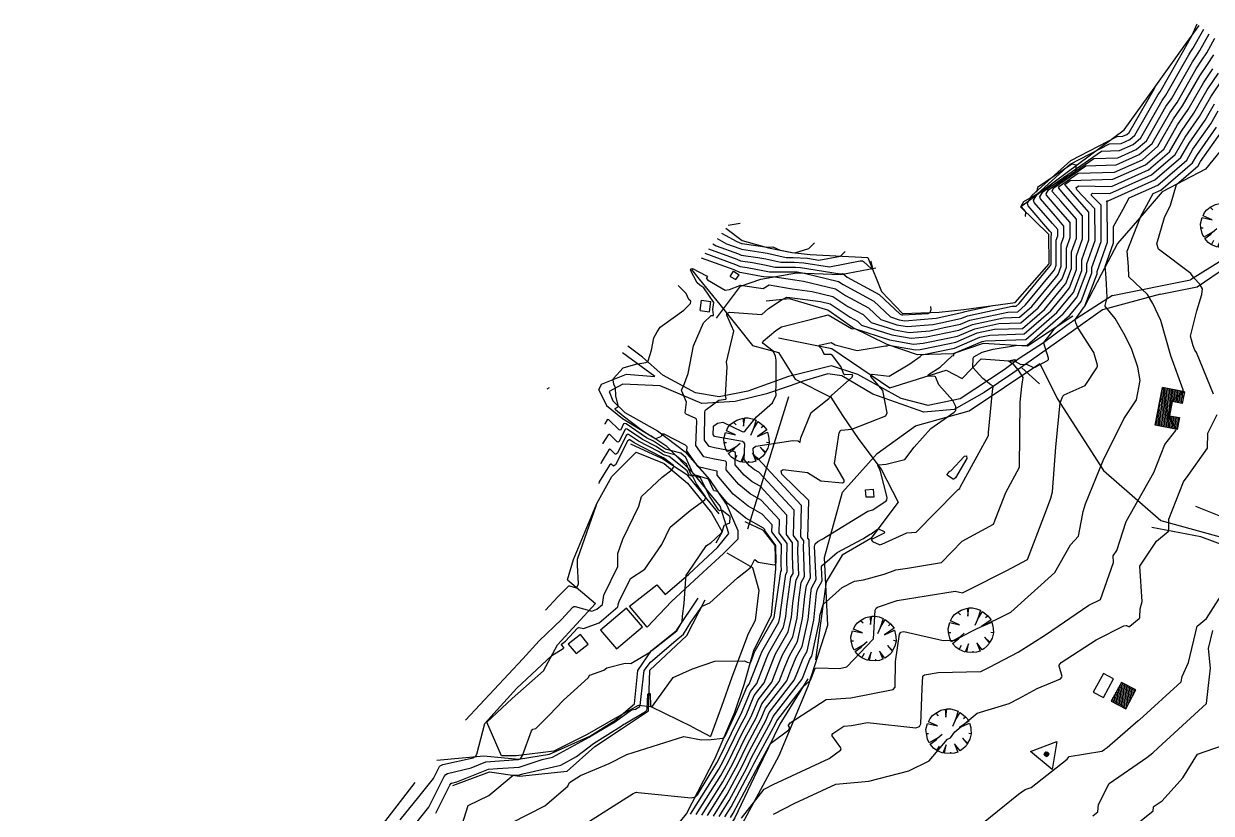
# Model space of a CAD drawing. Extents: x 15746 to 36625, y 87803 to 171760.
# Drawn here: x 19257.3 to 19730.7, y 88828.5 to 89143.3 of the extents above; entities that cross this region are included whole.
import ezdxf

# ---------------------------------------------------------------- set-up
doc = ezdxf.new("R2010")
doc.units = 0
doc.header["$LTSCALE"] = 5
doc.header["$MEASUREMENT"] = 0
doc.linetypes.add('A_CONTINUOUS_LINE', pattern=[0])
for name, color, linetype in [('BOUNDARY', 7, 'FENCELINE2'), ('CONTOUR', 254, 'Continuous'), ('EXISTING BUILDING', 21, 'Continuous'), ('EXISTING ROAD', 25, 'Continuous'), ('FENCE & GATE', 7, 'Continuous'), ('RELIEF', 255, 'Continuous'), ('STREAM & RIVER FRONT', 161, 'Continuous'), ('SURVEY', 7, 'A_CONTINUOUS_LINE'), ('TREES & VEGETN', 72, 'Continuous')]:
    doc.layers.add(name, color=color, linetype=linetype)
doc.linetypes.add('FENCELINE2', pattern='A,0.25,-0.1,[132,ltypeshp.shx,S=0.1,R=0,X=-0.1,Y=0],-0.1,1', length=1.45)
pattern_1 = [(95.3223326, (76323.2345, 17837.62064), (-0.6223053866, -0.0579741825), [])]

# ---------------------------------------------------------------- blocks, each defined once
blk = doc.blocks.new('S076')
at = {"color": 0}
for p, q in [((-0.43, 0.25), (-0.37, 0.33)), ((-0.37, 0.33), (-0.25, 0.2)), ((-0.35, 0.36), (-0.29, 0.41)), ((-0.25, 0.2), (-0.35, 0.36)), ((-0.29, 0.41), (-0.21, 0.45)), ((-0.21, 0.45), (-0.12, 0.48)), ((-0.12, 0.48), (-0.04, 0.28)), ((-0.04, 0.28), (-0.07, 0.49)), ((-0.07, 0.49), (0.08, 0.49)), ((-0.04, 0.28), (0, 0.14)), ((0.07, 0.43), (0.08, 0.49)), ((0.08, 0.49), (0.2, 0.47)), ((0.2, 0.47), (0.13, 0.22)), ((0.13, 0.22), (0.24, 0.44)), ((0.24, 0.44), (0.32, 0.38)), ((0.32, 0.38), (0.35, 0.35)), ((0.35, 0.35), (0.42, 0.28)), ((0.42, 0.28), (0.37, 0.25)), ((0.42, 0.28), (0.47, 0.17)), ((-0.5, 0.04), (-0.48, 0.13)), ((-0.5, -0.04), (-0.5, 0.04)), ((-0.48, 0.13), (-0.45, 0.21)), ((-0.48, 0.13), (-0.4, 0.12)), ((-0.45, 0.21), (-0.43, 0.25)), ((0.49, 0.07), (0.33, 0.08)), ((0.33, 0.08), (0.5, 0.05)), ((0.47, 0.17), (0.49, 0.07)), ((0.5, 0.05), (0.5, -0.04)), ((-0.48, -0.12), (-0.5, -0.04)), ((-0.27, -0.06), (-0.48, -0.12)), ((-0.47, -0.16), (-0.27, -0.06)), ((-0.41, -0.29), (-0.47, -0.16)), ((-0.09, -0.26), (-0.17, -0.47)), ((-0.09, -0.26), (-0.07, -0.14)), ((-0.09, -0.32), (-0.09, -0.26)), ((0.24, -0.43), (0.15, -0.26)), ((0.15, -0.26), (0.21, -0.45)), ((0.47, -0.17), (0.28, -0.13)), ((0.28, -0.13), (0.45, -0.22)), ((0.45, -0.22), (0.41, -0.29)), ((0.48, -0.13), (0.47, -0.17)), ((0.5, -0.04), (0.48, -0.13)), ((-0.35, -0.35), (-0.41, -0.29)), ((-0.35, -0.35), (-0.31, -0.32)), ((-0.25, -0.43), (-0.35, -0.35)), ((-0.17, -0.47), (-0.25, -0.43)), ((-0.13, -0.48), (-0.09, -0.32)), ((-0.02, -0.5), (-0.13, -0.48)), ((0.07, -0.49), (-0.02, -0.5)), ((0.07, -0.49), (0.05, -0.38)), ((0.21, -0.45), (0.07, -0.49)), ((0.35, -0.35), (0.24, -0.43)), ((0.35, -0.35), (0.33, -0.32)), ((0.41, -0.29), (0.35, -0.35))]:
    blk.add_line(p, q, dxfattribs=at)
blk = doc.blocks.new('S022')
at = {"color": 0}
for p, q in [((-0.498, -0.286), (0.002, 0.584)), ((0.002, 0.584), (0.502, -0.286)), ((-0.078, 0.004), (0.062, 0.064)), ((-0.078, 0.004), (-0.068, 0.034)), ((-0.068, -0.026), (-0.078, 0.004)), ((0.082, 0.004), (-0.078, 0.004)), ((0.062, -0.056), (-0.078, 0.004)), ((-0.068, 0.034), (-0.058, 0.064)), ((0.002, 0.084), (-0.058, -0.056)), ((-0.058, 0.064), (-0.028, 0.074)), ((0.002, -0.076), (-0.058, 0.064)), ((-0.058, 0.064), (0.062, 0.064)), ((-0.058, -0.056), (-0.058, 0.064)), ((-0.058, 0.064), (0.082, 0.004)), ((0.082, 0.004), (-0.058, -0.056)), ((-0.028, 0.074), (0.002, 0.084)), ((0.002, 0.084), (0.032, 0.074)), ((0.002, -0.076), (0.002, 0.084)), ((0.062, -0.056), (0.002, 0.084)), ((0.062, 0.064), (0.002, -0.076)), ((0.032, 0.074), (0.062, 0.064)), ((0.062, 0.064), (0.072, 0.034)), ((0.062, 0.064), (0.062, -0.056)), ((0.072, 0.034), (0.082, 0.004)), ((0.082, 0.004), (0.072, -0.026)), ((0.502, -0.286), (-0.498, -0.286)), ((-0.058, -0.056), (-0.068, -0.026)), ((-0.028, -0.066), (-0.058, -0.056)), ((-0.058, -0.056), (0.062, -0.056)), ((0.002, -0.076), (-0.028, -0.066)), ((0.032, -0.066), (0.002, -0.076)), ((0.062, -0.056), (0.032, -0.066)), ((0.072, -0.026), (0.062, -0.056))]:
    blk.add_line(p, q, dxfattribs=at)

msp = doc.modelspace()

# ---------------------------------------------------------------- hatches: boundary and pattern name
at = {"layer": 'EXISTING BUILDING'}
h = msp.add_hatch(dxfattribs=at)
h.set_pattern_fill('ANSI31', color=256, scale=5, angle=50.32233, style=0)
h.set_pattern_definition(pattern_1)
h.paths.add_polyline_path([(19720.045, 88996.561), (19719.158, 88991.874), (19715.109, 88992.641), (19714.047, 88987.031), (19718.095, 88986.264), (19717.208, 88981.577), (19708.435, 88983.239), (19711.272, 88998.222)])
h = msp.add_hatch(dxfattribs=at)
h.set_pattern_fill('ANSI31', color=256, scale=5, angle=50.32233, style=0)
h.set_pattern_definition(pattern_1)
h.paths.add_polyline_path([(19694.949, 88880.65), (19690.797, 88873.223), (19696.685, 88870.152), (19700.619, 88877.697)])

# ---------------------------------------------------------------- linework, layer by layer
at = {"layer": 'BOUNDARY'}
for p, q in [((19562.148, 88994.479), (19545.864, 88941.717)), ((19474.149, 88921.535), (19485.336, 88912.121))]:
    msp.add_line(p, q, dxfattribs=at)
msp.add_lwpolyline([(19541.157, 88819.48), (19558.481, 88851.551), (19570.019, 88879.133), (19577.903, 88903.554), (19576.532, 88930.492), (19583.701, 88956.538), (19597.498, 88971.926), (19612.827, 88982.946), (19634.265, 88988.9), (19662.388, 89007.884), (19669.326, 88993.872), (19687.778, 88965.148), (19710.598, 88945.195), (19736.634, 88938.046)], dxfattribs=at)
at = {"layer": 'CONTOUR', "color": 33}
for points in [[(19445.017, 88821.248), (19465.072, 88831.432), (19474.258, 88839.308), (19474.966, 88840.738), (19479.304, 88843.494), (19490.681, 88848.378), (19497.777, 88851.858), (19520.52, 88859.071), (19527.563, 88857.773), (19531.331, 88857.888), (19536.087, 88858.455), (19536.442, 88858.598), (19536.945, 88859.197), (19541.062, 88868.064), (19541.38, 88868.658), (19545.586, 88878.719), (19546.579, 88879.998), (19551.199, 88891.835), (19551.602, 88892.835), (19558.357, 88904.672), (19558.913, 88907.213), (19559.15, 88909.659), (19561.141, 88923.763), (19561.682, 88924.741), (19561.513, 88929.384), (19561.627, 88936.007), (19558.488, 88940.19), (19558.602, 88945.468), (19551.312, 88953.328), (19546.909, 88955.829), (19542.368, 88959.519), (19537.389, 88965.42), (19537.476, 88968.423), (19537.393, 88968.656), (19537.034, 88968.875), (19531.995, 88969.785), (19528.402, 88970.647), (19525.234, 88975.145), (19525.699, 88984.864), (19525.5, 88985.624), (19525.23, 88985.875), (19521.381, 88987.582), (19521.114, 88987.838), (19521.04, 88988.18), (19521.503, 88992.462), (19519.621, 88996.859), (19519.555, 88997.233), (19519.586, 88997.357), (19520.324, 88998.787), (19522.194, 89003.86), (19524.361, 89014.821), (19528.282, 89024.053), (19531.359, 89026.946), (19532.242, 89026.975), (19532.309, 89027.009), (19532.362, 89027.186), (19532.038, 89029.354), (19532.386, 89032.181), (19528.417, 89038.035), (19526.864, 89039.099), (19525.822, 89040.048), (19523.163, 89045.105), (19523.264, 89045.638), (19523.911, 89045.734), (19529.496, 89042.743), (19529.86, 89042.284), (19529.851, 89042.235), (19529.509, 89041.824), (19529.499, 89041.776), (19529.893, 89041.208), (19536.985, 89037.138), (19538.662, 89037.313), (19542.853, 89038.946), (19542.975, 89039.093), (19542.987, 89039.102), (19543.051, 89039.109), (19543.842, 89038.984), (19552.061, 89037.781), (19554.527, 89039.176), (19563.72, 89037.648), (19571.619, 89036.59), (19579.871, 89034.603), (19585.891, 89030.632), (19591.915, 89027.35), (19595.208, 89024.248), (19604.415, 89021.303), (19610.323, 89020.212), (19618.508, 89020.921), (19624.294, 89022.138), (19630.717, 89023.504), (19634.555, 89025.131), (19649.645, 89028.369), (19653.627, 89028.499), (19656.718, 89031.178), (19667.587, 89044.416), (19668.21, 89045.179), (19668.917, 89047.043), (19668.927, 89056.976), (19669.566, 89058.784), (19669.559, 89061.266), (19667.521, 89063.608), (19660.198, 89072.101), (19659.941, 89073.011), (19661.425, 89075.553), (19674.483, 89087.373), (19690.124, 89095.472), (19694.795, 89095.605), (19698.346, 89097.19), (19700.345, 89098.914), (19709.622, 89115.13), (19710.368, 89116.201), (19720.311, 89133.764), (19720.472, 89133.998), (19720.606, 89134.204), (19723.163, 89138.802), (19725.168, 89143.328)], [(19478.869, 88822.764), (19500.297, 88836.384), (19500.649, 88836.535), (19500.869, 88836.643), (19501.573, 88836.866), (19502.271, 88836.738), (19523.408, 88834.685), (19525.085, 88835.017), (19525.97, 88835.822), (19533.605, 88848.556), (19534.385, 88850.015), (19542, 88865.618), (19543.351, 88868.133), (19547.08, 88877.052), (19549.57, 88880.261), (19553.6, 88890.585), (19554.342, 88892.424), (19560.229, 88902.742), (19561.146, 88906.932), (19561.538, 88910.968), (19563.189, 88922.665), (19564.006, 88924.14), (19563.75, 88931.146), (19563.84, 88936.384), (19561.357, 88939.693), (19561.524, 88947.402), (19550.877, 88958.883), (19547.75, 88960.658), (19544.527, 88963.279), (19540.991, 88967.468), (19541.124, 88972.097), (19540.997, 88972.456), (19540.442, 88972.795), (19532.676, 88974.196), (19530.58, 88974.699), (19528.734, 88977.322), (19528.818, 88988.257), (19529.031, 88989.1), (19529.354, 88989.489), (19534.463, 88993.278), (19537.168, 88993.609), (19537.363, 88993.731), (19537.385, 88993.834), (19537.098, 88995.044), (19537.735, 89006.552), (19537.463, 89008.321), (19540.368, 89020.699), (19537.571, 89027.151), (19537.648, 89027.765), (19538.67, 89028.273), (19551.606, 89027.341), (19554.267, 89029.711), (19559.651, 89033.308), (19561.503, 89034.355), (19562.761, 89034.147), (19575.026, 89032.503), (19578.763, 89031.603), (19586.846, 89026.271), (19589.773, 89024.675), (19591.373, 89023.169), (19603.43, 89019.313), (19611.167, 89017.883), (19617.23, 89018.408), (19624.995, 89020.042), (19630.122, 89021.132), (19635.528, 89023.423), (19647.86, 89026.069), (19654.256, 89026.277), (19659.223, 89030.581), (19668.65, 89042.063), (19669.73, 89043.385), (19670.954, 89046.616), (19670.964, 89055.418), (19672.041, 89058.464), (19672.027, 89062.646), (19668.596, 89066.588), (19662.63, 89073.507), (19662.42, 89074.247), (19663.63, 89076.318), (19687.007, 89092.543), (19694.149, 89092.747), (19699.579, 89095.171), (19702.636, 89097.805), (19711.157, 89112.7), (19712.611, 89114.787), (19721.772, 89130.969), (19722.664, 89132.259), (19723.402, 89133.399), (19727.738, 89141.196)], [(19523.133, 88828.108), (19534.427, 88846.057), (19536.244, 88849.453), (19542.938, 88863.171), (19545.323, 88867.61), (19548.572, 88875.385), (19552.56, 88880.525), (19555.999, 88889.333), (19557.082, 88892.015), (19562.1, 88900.811), (19563.38, 88906.653), (19563.926, 88912.277), (19565.237, 88921.568), (19566.329, 88923.54), (19565.986, 88932.908), (19566.053, 88936.762), (19564.226, 88939.197), (19564.445, 88949.337), (19550.441, 88964.438), (19548.592, 88965.488), (19546.684, 88967.039), (19544.593, 88969.516), (19544.774, 88975.772), (19544.602, 88976.257), (19543.853, 88976.714), (19533.356, 88978.608), (19532.759, 88978.751), (19532.233, 88979.498), (19532.257, 88982.615), (19532.318, 88982.855), (19532.41, 88982.966), (19533.865, 88984.045), (19535.988, 88984.377), (19543.747, 88980.711), (19544.445, 88980.644), (19544.949, 88980.95), (19549.478, 88986.563), (19555.884, 88992.14), (19557.256, 88995.173), (19557.218, 88997), (19557.354, 88998.817), (19557.301, 89009.17), (19557.087, 89010.81), (19556.138, 89012.732), (19552.072, 89015.859), (19551.882, 89016.253), (19552.109, 89016.77), (19557.2, 89020.99), (19559.406, 89022.464), (19571.045, 89025.326), (19578.045, 89027.222), (19587.388, 89021.79), (19587.846, 89021.67), (19588.501, 89021.782), (19602.446, 89017.322), (19612.012, 89015.554), (19615.953, 89015.896), (19625.695, 89017.945), (19629.528, 89018.761), (19636.499, 89021.714), (19646.074, 89023.769), (19654.886, 89024.054), (19661.727, 89029.985), (19669.714, 89039.711), (19671.25, 89041.592), (19672.992, 89046.189), (19673, 89053.862), (19674.515, 89058.144), (19674.495, 89064.025), (19669.67, 89069.569), (19665.063, 89074.913), (19664.901, 89075.485), (19665.835, 89077.084), (19683.889, 89089.615), (19693.504, 89089.888), (19700.813, 89093.152), (19704.927, 89096.698), (19712.691, 89110.271), (19714.854, 89113.373), (19723.233, 89128.174), (19724.855, 89130.52), (19726.197, 89132.594), (19729.957, 89139.356)], [(19525.412, 88827.925), (19535.25, 88843.558), (19538.101, 88848.892), (19543.877, 88860.724), (19547.294, 88867.086), (19550.066, 88873.719), (19555.552, 88880.789), (19558.4, 88888.083), (19559.822, 88891.605), (19563.972, 88898.881), (19565.613, 88906.372), (19566.314, 88913.586), (19567.285, 88920.47), (19568.652, 88922.94), (19568.223, 88934.67), (19568.266, 88937.14), (19567.095, 88938.7), (19567.367, 88951.271), (19550.005, 88969.993), (19549.433, 88970.318), (19548.842, 88970.798), (19548.195, 88971.565), (19548.129, 88974.029), (19548.199, 88974.22), (19549.253, 88974.834), (19563.873, 88977.085), (19566.129, 88976.938), (19566.739, 88976.526), (19566.804, 88976.521), (19566.893, 88976.632), (19567.148, 88978.241), (19571.187, 88988.285), (19578.329, 88993.845), (19578.785, 88994.399), (19578.788, 88994.408), (19578.79, 88994.522), (19578.795, 88994.532), (19578.799, 88994.533), (19578.847, 88994.525), (19578.851, 88994.525), (19578.867, 88994.536), (19579.022, 88994.719), (19579.442, 88995.147), (19587.61, 89002.351), (19587.819, 89003.345), (19587.576, 89003.51), (19584.676, 89003.303), (19584.433, 89003.379), (19584.264, 89003.586), (19583.077, 89006.66), (19579.754, 89011.063), (19579.416, 89011.342), (19579.208, 89011.397), (19576.701, 89011.398), (19576.493, 89011.466), (19576.381, 89011.597), (19575.52, 89013.555), (19574.33, 89014.755), (19574.296, 89014.901), (19574.596, 89015.195), (19579.202, 89016.23), (19580.854, 89015.269), (19589.618, 89012.967), (19600.906, 89014.885), (19601.548, 89014.839), (19602.161, 89015.202), (19612.858, 89013.226), (19614.676, 89013.384), (19626.396, 89015.848), (19628.934, 89016.389), (19637.471, 89020.006), (19644.289, 89021.469), (19655.517, 89021.834), (19664.232, 89029.388), (19670.778, 89037.359), (19672.769, 89039.799), (19675.03, 89045.762), (19675.037, 89052.305), (19676.989, 89057.823), (19676.964, 89065.403), (19670.743, 89072.549), (19667.495, 89076.318), (19667.38, 89076.721), (19668.039, 89077.849), (19680.772, 89086.685), (19692.858, 89087.03), (19702.046, 89091.132), (19707.219, 89095.59), (19714.226, 89107.841), (19717.096, 89111.958), (19724.694, 89125.379), (19727.047, 89128.782), (19728.993, 89131.79), (19732.176, 89137.515)], [(19527.691, 88827.741), (19536.072, 88841.06), (19539.959, 88848.33), (19544.816, 88858.278), (19549.264, 88866.562), (19551.559, 88872.052), (19558.544, 88881.053), (19560.8, 88886.831), (19562.561, 88891.196), (19565.844, 88896.951), (19567.846, 88906.093), (19568.701, 88914.895), (19569.333, 88919.373), (19570.976, 88922.34), (19570.46, 88936.432), (19570.479, 88937.517), (19569.964, 88938.204), (19570.289, 88953.205), (19559.496, 88963.681), (19559.283, 88965.073), (19560.07, 88965.534), (19569.75, 88964.388), (19575.164, 88961.04), (19583.738, 88960.315), (19584.419, 88960.675), (19584.443, 88961.358), (19580.543, 88967.922), (19582.399, 88980.168), (19582.877, 88981.059), (19583.193, 88981.211), (19587.472, 88981.663), (19600.962, 88986.993), (19601.526, 88988.098), (19599.818, 88997.105), (19595.098, 89002.636), (19595.044, 89003.305), (19595.593, 89003.607), (19602.321, 89002.775), (19610.585, 89007.663), (19614.724, 89010.629), (19615.426, 89011.297), (19627.097, 89013.752), (19628.339, 89014.017), (19638.443, 89018.297), (19642.504, 89019.169), (19656.146, 89019.612), (19666.737, 89028.791), (19671.841, 89035.006), (19674.289, 89038.005), (19677.067, 89045.334), (19677.073, 89050.748), (19679.463, 89057.504), (19679.432, 89066.783), (19671.818, 89075.53), (19669.927, 89077.723), (19669.861, 89077.957), (19670.244, 89078.614), (19677.654, 89083.757), (19692.213, 89084.172), (19703.28, 89089.113), (19709.509, 89094.483), (19715.761, 89105.412), (19719.339, 89110.544), (19726.155, 89122.584), (19729.238, 89127.044), (19731.788, 89130.985)], [(19529.972, 88827.558), (19536.895, 88838.56), (19541.818, 88847.769), (19545.754, 88855.832), (19551.236, 88866.038), (19553.052, 88870.386), (19561.535, 88881.316), (19563.199, 88885.581), (19565.301, 88890.786), (19567.716, 88895.02), (19570.079, 88905.813), (19571.088, 88916.204), (19571.381, 88918.276), (19573.298, 88921.739), (19572.595, 88934.847), (19572.782, 88935.873), (19572.845, 88935.962), (19573.879, 88936.872), (19575.691, 88937.841), (19593.798, 88948.899), (19595.829, 88949.422), (19601.103, 88953.054), (19601.419, 88953.465), (19601.485, 88954.336), (19598.948, 88964.827), (19598.79, 88965.15), (19597.887, 88967.133), (19597.902, 88967.322), (19598.124, 88967.462), (19601.151, 88967.638), (19608.653, 88969.592), (19612.252, 88974.468), (19618.976, 88981.947), (19628.196, 88988.445), (19628.863, 88989.071), (19628.905, 88990.669), (19627.755, 88993.148), (19622.117, 88999.384), (19620.977, 89002.309), (19620.824, 89002.509), (19620.613, 89002.597), (19617.979, 89002.734), (19617.78, 89002.912), (19617.961, 89003.406), (19622.695, 89006.434), (19627.446, 89010.956), (19628.009, 89010.967), (19628.052, 89010.986), (19628.074, 89011.035), (19628.071, 89011.632), (19628.086, 89011.681), (19628.125, 89011.72), (19628.72, 89012.057), (19639.414, 89016.589), (19640.719, 89016.869), (19656.776, 89017.389), (19669.242, 89028.194), (19672.905, 89032.654), (19675.809, 89036.212), (19679.105, 89044.907), (19679.109, 89049.19), (19681.937, 89057.184), (19681.9, 89068.162), (19672.892, 89078.51), (19672.36, 89079.128), (19672.341, 89079.195), (19672.449, 89079.38), (19674.538, 89080.829), (19691.567, 89081.314), (19704.513, 89087.094), (19711.8, 89093.375), (19717.295, 89102.983), (19721.582, 89109.13), (19727.616, 89119.789), (19731.43, 89125.305)], [(19532.251, 88827.375), (19537.716, 88836.061), (19543.677, 88847.207), (19546.692, 88853.385), (19553.206, 88865.514), (19554.546, 88868.719), (19564.527, 88881.58), (19565.6, 88884.33), (19568.04, 88890.377), (19569.587, 88893.089), (19572.313, 88905.533), (19573.339, 88916.099), (19573.832, 88917.906), (19575.621, 88921.139), (19575.336, 88926.46), (19575.412, 88926.876), (19575.767, 88927.38), (19581.591, 88932.509), (19591.799, 88937.967), (19594.784, 88939.789), (19595.118, 88939.876), (19597.675, 88941.81), (19597.917, 88941.9), (19598.131, 88941.86), (19600.397, 88940.826), (19600.531, 88940.622), (19600.29, 88940.171), (19595.597, 88937.832), (19595.312, 88937.454), (19595.318, 88937.401), (19595.635, 88936.846), (19598.295, 88935.621), (19598.522, 88935.573), (19599.373, 88935.748), (19609.351, 88940.266), (19613.13, 88940.599), (19628.945, 88956.629), (19629.878, 88957.609), (19630.462, 88957.926), (19630.688, 88958.509), (19641.912, 88979.084), (19641.928, 88980.332), (19643.526, 88996.811), (19643.838, 88998.581), (19643.815, 88998.725), (19643.756, 88998.788), (19642.822, 88999.281), (19639.728, 89001.86), (19635.749, 89006.257), (19635.856, 89009.953), (19635.942, 89010.236), (19636.155, 89010.448), (19639.424, 89012.3), (19643.737, 89013.506), (19652.742, 89015.017), (19657.407, 89015.169), (19671.748, 89027.598), (19673.968, 89030.303), (19677.329, 89034.419), (19681.142, 89044.481), (19681.145, 89047.633), (19684.412, 89056.864), (19684.37, 89069.541), (19677.1, 89077.107), (19676.955, 89078.058), (19677.942, 89078.724), (19690.921, 89078.456), (19705.746, 89085.076), (19714.091, 89092.268), (19718.831, 89100.553), (19723.825, 89107.716), (19729.076, 89116.994), (19733.621, 89123.567)], [(19534.53, 88827.193), (19538.539, 88833.563), (19545.535, 88846.645), (19547.63, 88850.939), (19555.177, 88864.99), (19556.038, 88867.052), (19567.517, 88881.843), (19568, 88883.079), (19570.779, 88889.967), (19571.459, 88891.159), (19574.546, 88905.253), (19574.74, 88907.253), (19575.977, 88911.782), (19583.572, 88918.481), (19588.46, 88920.998), (19592.125, 88921.545), (19600.402, 88923.862), (19605.029, 88925.535), (19609.628, 88926.275), (19623.233, 88928.424), (19631.389, 88936.98), (19643.963, 88943.827), (19648.824, 88956.405), (19654.324, 88966.486), (19654.633, 88992.394), (19655.236, 88998.608), (19655.795, 89002.3), (19653.839, 89005.24), (19651.836, 89007.642), (19651.114, 89008.003), (19649.937, 89008.738), (19649.888, 89008.856), (19649.958, 89008.934), (19651.075, 89009.187), (19652.459, 89009.487), (19652.578, 89009.44), (19652.583, 89009.392), (19652.34, 89008.966), (19652.337, 89008.923), (19652.476, 89008.742), (19654.858, 89007.379), (19657.033, 89007.528), (19659.86, 89006.229), (19660.104, 89006.185), (19660.573, 89006.323), (19665.509, 89009.079), (19665.841, 89009.456), (19665.873, 89009.972), (19664.038, 89016.003), (19663.949, 89016.12), (19663.944, 89016.131), (19663.944, 89016.134), (19663.957, 89016.171), (19666.64, 89019.504), (19668.34, 89021.877), (19674.253, 89027.001), (19675.032, 89027.95), (19678.849, 89032.626), (19683.18, 89044.054), (19683.182, 89046.076), (19686.886, 89056.544), (19686.838, 89070.92), (19683.023, 89074.891), (19682.947, 89075.39), (19683.465, 89075.739), (19690.276, 89075.599), (19706.979, 89083.056), (19716.382, 89091.16), (19720.365, 89098.123), (19726.067, 89106.302), (19730.538, 89114.2), (19735.813, 89121.829)], [(19527.408, 89049.996), (19540.424, 89045.269), (19542.689, 89044.262), (19543.553, 89044.133), (19551.478, 89042.674), (19552.357, 89042.482), (19556.78, 89042.463), (19564.68, 89041.15), (19568.21, 89040.676), (19580.98, 89037.603), (19584.936, 89034.995), (19594.058, 89030.024), (19599.043, 89025.327), (19605.399, 89023.295), (19609.477, 89022.541), (19619.784, 89023.434), (19623.593, 89024.235), (19631.312, 89025.877), (19633.584, 89026.84), (19651.429, 89030.669), (19652.996, 89030.719), (19654.213, 89031.774), (19666.524, 89046.767), (19666.69, 89046.971), (19666.879, 89047.47), (19666.89, 89058.532), (19667.093, 89059.104), (19667.09, 89059.888), (19666.447, 89060.627), (19657.765, 89070.697), (19657.46, 89071.775), (19659.22, 89074.788), (19674.701, 89088.8), (19693.242, 89098.4), (19695.441, 89098.463), (19697.113, 89099.209), (19698.054, 89100.02), (19708.087, 89117.559), (19708.126, 89117.616), (19708.797, 89118.802)], [(19536.81, 88827.009), (19539.362, 88831.064), (19547.393, 88846.084), (19548.568, 88848.492), (19557.148, 88864.466), (19557.532, 88865.385), (19567.865, 88878.7), (19570.915, 88881.545), (19572.647, 88885.982), (19572.894, 88886.279), (19573.596, 88886.484), (19582.605, 88886.145), (19585.467, 88886.857), (19596.004, 88897.927), (19596.124, 88898.067), (19596.136, 88898.103), (19596.818, 88909.417), (19597.148, 88910.272), (19597.689, 88910.669), (19605.564, 88913.314), (19628.666, 88917.033), (19631.512, 88916.325), (19632.971, 88917.064), (19634.466, 88917.79), (19649.042, 88925.144), (19657.463, 88929.729), (19664.026, 88946.707), (19666.654, 88953.728), (19666.757, 88954.172), (19667.462, 88956.678), (19668.792, 88974.458), (19670.523, 88992.203), (19671.54, 88994.876), (19672.108, 88995.347), (19680.52, 88999.054), (19685.16, 89006.131), (19685.396, 89006.759), (19685.374, 89007.177), (19683.943, 89012.261), (19678.924, 89020.022), (19677.517, 89022.162), (19676.721, 89024.036), (19676.51, 89025.363), (19676.971, 89026.034), (19679.822, 89030.033), (19680.482, 89030.833), (19680.506, 89030.927), (19680.491, 89031.157), (19685.217, 89043.627), (19685.219, 89044.519), (19689.359, 89056.224), (19689.306, 89072.299), (19688.946, 89072.673), (19688.939, 89072.72), (19688.988, 89072.753), (19689.63, 89072.741), (19708.212, 89081.037), (19718.673, 89090.052), (19721.9, 89095.693), (19728.31, 89104.887), (19731.998, 89111.404)], [(19539.089, 88826.826), (19540.184, 88828.565), (19549.252, 88845.523), (19549.507, 88846.047), (19555.029, 88856.327), (19562.349, 88861.766), (19562.737, 88862.416), (19562.72, 88862.502), (19562.159, 88863.287), (19562.144, 88863.373), (19562.933, 88864.562), (19577.277, 88873.834), (19587.036, 88874.564), (19603.959, 88877.83), (19604.738, 88878.778), (19604.812, 88888.995), (19606.427, 88899.888), (19606.93, 88900.665), (19608.244, 88900.937), (19623.814, 88897.392), (19628.522, 88897.509), (19635.022, 88900.937), (19636.363, 88901.608), (19645.831, 88906.205), (19650.78, 88908.701), (19668.419, 88924.557), (19674.608, 88935.475), (19677.861, 88938.946), (19679.398, 88947.323), (19679.739, 88948.786), (19680.615, 88951.9), (19687.605, 88969.166), (19695.935, 88985.827), (19700.951, 88993.33), (19702.41, 89001.022), (19701.49, 89006.4), (19699.078, 89013.4), (19696.463, 89018.936), (19692.429, 89025.719), (19688.655, 89030.306), (19688.452, 89030.733), (19688.456, 89030.997), (19689.3, 89034.198), (19688.964, 89039.446), (19688.716, 89043.846), (19688.512, 89046.516), (19691.834, 89055.904), (19691.812, 89062.414), (19695.59, 89069.366), (19698.076, 89073.941), (19709.446, 89079.017), (19720.964, 89088.946), (19723.435, 89093.264), (19730.553, 89103.473), (19733.459, 89108.609)], [(19543.493, 88826.465), (19552.503, 88838.142), (19556.065, 88839.96), (19578.474, 88850.354), (19582.969, 88853.694), (19583.207, 88854.093), (19583.107, 88854.614), (19579.676, 88859.413), (19579.584, 88859.939), (19579.831, 88860.311), (19584.329, 88863.219), (19587.391, 88863.448), (19593.695, 88864.665), (19612.908, 88862.542), (19614.451, 88863.05), (19614.979, 88864.113), (19615.446, 88878.234), (19615.828, 88883.111), (19615.993, 88883.475), (19616.388, 88883.692), (19621.841, 88884.547), (19638.862, 88884.967), (19639.896, 88885.512), (19642.381, 88886.756), (19653.754, 88892.715), (19664.63, 88899.678), (19681.966, 88911.518), (19686.594, 88913.736), (19691.812, 88928.483), (19691.652, 88931.103), (19693.077, 88933.26), (19696.824, 88944.807), (19707.828, 88964.399), (19712.246, 88975.576), (19716.583, 88981.123), (19716.777, 88981.659), (19716.672, 88982.098), (19713.762, 88986.838), (19713.907, 88987.6), (19714.921, 88992.915), (19719.352, 88996.282), (19719.617, 88996.642), (19719.622, 88996.69), (19719.516, 88997.271), (19714.616, 89010.831), (19710.619, 89025.019), (19707.412, 89031.806), (19705.299, 89035.36), (19697.939, 89042.338), (19697.705, 89046.496), (19697.239, 89052.611), (19702.245, 89065.588), (19702.355, 89065.977), (19702.529, 89066.323), (19707.578, 89075.613), (19710.679, 89076.998), (19723.255, 89087.838), (19724.97, 89090.834), (19732.795, 89102.059)], [(19731.646, 88995.641), (19724.871, 89012.204), (19724.178, 89013.103), (19723.525, 89014.909), (19722.441, 89018.761), (19725.017, 89028.868), (19727.021, 89035.332), (19727.296, 89037.648), (19726.369, 89039.239), (19726.181, 89039.507), (19723.769, 89042.003), (19722.548, 89043.748), (19709.77, 89053.393), (19709.116, 89055.592), (19712.068, 89066.029), (19714.523, 89070.919), (19716.859, 89079.243), (19725.546, 89086.73), (19726.504, 89088.405), (19735.037, 89100.644)], [(19656.613, 89066.498), (19656.656, 89066.617), (19656.867, 89068.08), (19656.859, 89068.206), (19656.759, 89068.402), (19655.044, 89070.312), (19654.98, 89070.537), (19656.067, 89072.399), (19676.648, 89084.24), (19677.08, 89086.982), (19675.166, 89087.324), (19661.514, 89078.026), (19661.132, 89076.119)], [(19538.158, 89062.954), (19542.983, 89063.754)], [(19533.773, 89057.669), (19537.51, 89055.6), (19542.864, 89053.656), (19543.492, 89053.377), (19552.175, 89052.086), (19553.722, 89051.802), (19561.346, 89050.136), (19564.102, 89050.125), (19569.727, 89049.84), (19574.284, 89049.089), (19582.993, 89050.665), (19584.862, 89052.561)], [(19535.535, 89059.793), (19541.618, 89056.427), (19543.475, 89055.753), (19543.692, 89055.656), (19553.705, 89054.168), (19555.958, 89054.324), (19558.868, 89053.081), (19563.594, 89052.049), (19563.678, 89052.049), (19564.715, 89051.996), (19570.276, 89053.689), (19572.53, 89055.978)], [(19530.364, 89053.56), (19541.644, 89049.463), (19543.09, 89048.819), (19547.864, 89048.11), (19552.6, 89047.237), (19556.852, 89046.309), (19564.95, 89046.274), (19567.05, 89046.168), (19582.751, 89043.583), (19583.697, 89043.77), (19583.774, 89043.768), (19583.928, 89043.691), (19585.6, 89042.315), (19598.342, 89035.371), (19606.713, 89027.486), (19607.367, 89027.276), (19607.787, 89027.199), (19617.88, 89027.833), (19618.641, 89028.139), (19618.698, 89028.223), (19619.044, 89029.436), (19618.951, 89030.594)], [(19532.011, 89055.545), (19533.402, 89054.775), (19542.254, 89051.559), (19543.291, 89051.098), (19550.019, 89050.098), (19553.161, 89049.52), (19559.099, 89048.223), (19564.526, 89048.199), (19568.388, 89048.004), (19578.518, 89046.336), (19590.771, 89048.765), (19591.762, 89048.732), (19592.094, 89048.567), (19595.254, 89045.625), (19595.697, 89045.6), (19595.803, 89045.856), (19595.207, 89048.475), (19595, 89048.66)], [(19528.886, 89051.778), (19541.034, 89047.366), (19542.889, 89046.541), (19545.709, 89046.121), (19552.039, 89044.956), (19554.604, 89044.395), (19565.374, 89044.35), (19565.712, 89044.333), (19568.509, 89043.872), (19582.089, 89040.603), (19583.981, 89039.356), (19596.2, 89032.698), (19602.878, 89026.407), (19606.384, 89025.285), (19608.632, 89024.87), (19621.062, 89025.947), (19622.893, 89026.332), (19631.906, 89028.249), (19632.612, 89028.548), (19643.653, 89030.918)], [(19431.261, 88821.409), (19434.511, 88831.553), (19442.73, 88835.579), (19452.439, 88843.615), (19455.005, 88843.763), (19456.341, 88844.21), (19471.462, 88847.681), (19477.741, 88851.07), (19484.442, 88856.3), (19492.725, 88861.495), (19495.094, 88862.908), (19496.623, 88864.026), (19497.024, 88864.093), (19505.218, 88869.063), (19505.758, 88869.6), (19505.932, 88870.079), (19506.136, 88876.011), (19506.629, 88876.45), (19507.037, 88876.101), (19507.241, 88871.275), (19507.439, 88870.895), (19507.454, 88870.889), (19507.626, 88870.877), (19507.641, 88870.878), (19507.675, 88870.898), (19508.037, 88871.238), (19516.274, 88882.592), (19523.986, 88886.089), (19532.785, 88889.075), (19544.651, 88889.303), (19545.757, 88888.724), (19546.917, 88888.492), (19547.012, 88888.508), (19547.259, 88888.792), (19548.8, 88893.087), (19548.862, 88893.244), (19556.484, 88906.603), (19556.68, 88907.493), (19556.763, 88908.349), (19559.093, 88924.861), (19559.359, 88925.341), (19559.275, 88927.622), (19559.414, 88935.628), (19555.618, 88940.687), (19555.681, 88943.534), (19551.748, 88947.773), (19546.068, 88950.999), (19540.21, 88955.76), (19533.788, 88963.371), (19533.828, 88964.748), (19533.79, 88964.855), (19533.625, 88964.956), (19531.314, 88965.373), (19526.223, 88966.595), (19521.735, 88972.969), (19521.809, 88974.519), (19521.777, 88974.64), (19521.162, 88975.212), (19512.656, 88979.647), (19511.774, 88979.691), (19511.713, 88979.629), (19511.424, 88978.73), (19511.38, 88978.662), (19511.221, 88978.563), (19509.181, 88977.842), (19508.995, 88977.822), (19508.86, 88977.871), (19507.375, 88978.887), (19507.318, 88978.918), (19503.976, 88981.002), (19496.36, 88986.823), (19493.227, 88989.407), (19493.088, 88989.726), (19493.145, 88989.841), (19494.282, 88990.643), (19494.352, 88990.742), (19494.37, 88991.068), (19493.386, 88994.994), (19493.279, 88998.099), (19492.521, 88999.652), (19492.251, 89001.323), (19492.261, 89001.457), (19492.483, 89001.857), (19496.364, 89006.099), (19501.298, 89007.507), (19505.317, 89008.256), (19505.978, 89008.506), (19506.025, 89008.537), (19506.214, 89008.844), (19507.658, 89013.144), (19508.484, 89018.125), (19509.848, 89020.459), (19511.044, 89022.304), (19520.439, 89029.099), (19523.153, 89031.712), (19523.278, 89032.597), (19523.269, 89032.668), (19523.223, 89032.736), (19522.449, 89033.414), (19521.395, 89035.718), (19518.261, 89038.97)], [(19466.753, 88998.181), (19465.832, 88997.541)], [(19556.289, 88828.14), (19564.785, 88832.473), (19581.096, 88840.04), (19594.221, 88841.28), (19610.148, 88845.356), (19618.237, 88849.442), (19625.633, 88858.083), (19626.755, 88858.555), (19628.55, 88861.004), (19637.379, 88868.36), (19650.132, 88872.268), (19654.035, 88874.305), (19661.37, 88878.19), (19670.605, 88882.119), (19671.198, 88882.693), (19671.245, 88883.071), (19670.106, 88887.193), (19670.137, 88887.568), (19670.978, 88888.618), (19684.898, 88897.648), (19695.902, 88903.165), (19696.857, 88903.382), (19696.94, 88903.363), (19697.819, 88902.892), (19697.906, 88902.878), (19698.292, 88903.043), (19701.981, 88906.112), (19702.239, 88906.435), (19702.304, 88906.689), (19702.378, 88909.994), (19703.198, 88912.936), (19702.338, 88927.074), (19708.925, 88937.046), (19713.505, 88940.808), (19713.789, 88941.183), (19713.861, 88941.509), (19713.788, 88945.711), (19719.682, 88960.626), (19721.588, 88963.184), (19729.208, 88974.138), (19729.431, 88979.993), (19733.14, 88987.545)], [(19421.563, 88828.462), (19427.155, 88839.697), (19427.787, 88840.466), (19427.936, 88840.54), (19429.978, 88841.034), (19442.608, 88846.077), (19446.14, 88846.351), (19454.799, 88846.849), (19464.057, 88849.944), (19468.095, 88850.872), (19482.787, 88858.804), (19483.115, 88859.06), (19483.522, 88859.315), (19493.278, 88865.134), (19499.571, 88869.737), (19501.225, 88870.015), (19502.878, 88871.017), (19502.987, 88871.126), (19503.087, 88871.403), (19503.49, 88875.081), (19504.729, 88885.47), (19507.243, 88888.786), (19517.229, 88897.425), (19520.412, 88899.945), (19523.298, 88904.643), (19527.743, 88911.122), (19530.813, 88912.379), (19541.891, 88922.364), (19546.913, 88926.323), (19547.171, 88926.788), (19547.169, 88926.798), (19547.099, 88926.888), (19547.097, 88926.899), (19547.117, 88926.932), (19547.49, 88927.21), (19548.656, 88929.493), (19548.832, 88929.622), (19548.959, 88929.595), (19550.154, 88928.637), (19556.545, 88927.596), (19557.071, 88927.755), (19557.321, 88928.29), (19557.201, 88935.25), (19552.75, 88941.184), (19552.759, 88941.6), (19552.185, 88942.219), (19545.227, 88946.169), (19538.051, 88952), (19533.974, 88956.834), (19532.615, 88957.05), (19532.514, 88957.094), (19532.272, 88957.388), (19530.263, 88961.721), (19524.801, 88963.423), (19524.409, 88963.649), (19524.084, 88964.086), (19521.291, 88970.372), (19519.227, 88972.05), (19513.225, 88973.636), (19508.388, 88976.818), (19505.664, 88978.241), (19497.469, 88983.734), (19496.649, 88983.866), (19496.463, 88983.727), (19495.34, 88981.448), (19495.147, 88981.315), (19494.646, 88981.449), (19490.622, 88985.369), (19490.122, 88985.505), (19489.98, 88985.409), (19489.011, 88983.827), (19488.991, 88983.657)], [(19403.657, 88811.92), (19418.805, 88830.88), (19424.9, 88843.122), (19425.589, 88843.96), (19426.279, 88844.305), (19435.735, 88846.593), (19441.595, 88848.934), (19454.253, 88849.917), (19454.595, 88849.936), (19455.332, 88850.183), (19456.192, 88851.524), (19459.771, 88861.293), (19460.254, 88861.971), (19460.34, 88862.013), (19461.518, 88862.235), (19466.809, 88867.542), (19472.534, 88873.612), (19482.373, 88882.459), (19482.873, 88883.423), (19482.871, 88883.433), (19482.801, 88883.534), (19482.802, 88883.547), (19482.818, 88883.552), (19482.998, 88883.495), (19488.527, 88885.542), (19489.736, 88886.426), (19497.154, 88888.352), (19499.397, 88888.243), (19507.261, 88892.858), (19507.579, 88893.278), (19507.681, 88893.366), (19517.648, 88901.257), (19519.813, 88904.78), (19520, 88907.133), (19520.683, 88912.18), (19521.268, 88921.925), (19521.385, 88922.888), (19521.475, 88923.485), (19522.264, 88924.513), (19529.472, 88935.217), (19531.187, 88936.359), (19532.993, 88937.867), (19535.481, 88940.305), (19535.768, 88940.688), (19536.604, 88943.266), (19536.717, 88943.449), (19536.848, 88943.535), (19538.577, 88944.105), (19538.705, 88944.2), (19538.772, 88944.365), (19538.985, 88946.387), (19538.961, 88946.561), (19538.778, 88946.812), (19535.74, 88949.237), (19534.767, 88949.102), (19534.689, 88949.114), (19534.289, 88949.452), (19530.75, 88954.907), (19527.164, 88962.276), (19523.755, 88963.339), (19523.51, 88963.48), (19523.307, 88963.753), (19521.562, 88967.678), (19516.952, 88971.427), (19512.772, 88972.532), (19509.403, 88974.748), (19504.01, 88977.565), (19497.952, 88981.625), (19497.346, 88981.722), (19496.965, 88981.439), (19494.659, 88976.762), (19494.262, 88976.488), (19493.892, 88976.587), (19490.92, 88979.483), (19490.55, 88979.584), (19490.255, 88979.385), (19488.249, 88976.108), (19488.207, 88975.755)], [(19407.437, 88825.835), (19414.844, 88834.97), (19420.747, 88842.358), (19423.122, 88847.128), (19423.39, 88847.454), (19424.348, 88847.933), (19436.52, 88850.573), (19437.463, 88851.107), (19437.978, 88851.979), (19441.123, 88864.208), (19442.265, 88865.439), (19453.935, 88878.314), (19461.698, 88885.696), (19467.89, 88891.442), (19472.414, 88894.132), (19472.66, 88894.504), (19472.627, 88894.629), (19471.682, 88895.659), (19471.647, 88895.781), (19471.731, 88895.929), (19473.365, 88897.13), (19478.106, 88902.301), (19478.588, 88902.594), (19478.729, 88902.596), (19480.421, 88902.139), (19486.753, 88904.467), (19494.195, 88910.806), (19494.408, 88912.135), (19494.744, 88912.937), (19499.284, 88922.086), (19504.976, 88925.868), (19511.674, 88935.605), (19515.095, 88942.59), (19523.015, 88949.173), (19527.876, 88952.785), (19528.833, 88953.46), (19529.213, 88954.336), (19529.224, 88954.411), (19529.055, 88954.874), (19525.494, 88959.897), (19524.066, 88962.832), (19522.708, 88963.255), (19522.61, 88963.312), (19522.529, 88963.42), (19521.835, 88964.984), (19514.677, 88970.804), (19512.318, 88971.427), (19510.416, 88972.678), (19502.355, 88976.889), (19498.434, 88979.517), (19498.042, 88979.58), (19497.466, 88979.151), (19493.979, 88972.075), (19493.379, 88971.661), (19493.14, 88971.725), (19491.218, 88973.597), (19490.979, 88973.662), (19490.532, 88973.361), (19487.488, 88968.389), (19487.423, 88967.853)], [(19433.501, 88865.546), (19456.272, 88890.082), (19462.815, 88897.301), (19471.709, 88905.756), (19476.184, 88910.639), (19476.639, 88910.915), (19477.193, 88910.926), (19483.86, 88909.121), (19485.763, 88909.821), (19488, 88911.726), (19488.601, 88915.485), (19488.721, 88915.77), (19494.207, 88926.825), (19494.168, 88932.052), (19496.168, 88937.801), (19502.535, 88950.978), (19503.628, 88954.863), (19511.889, 88962.559), (19515.759, 88965.378), (19516.197, 88966.185), (19516.519, 88966.772), (19516.527, 88966.826), (19516.315, 88967.173), (19512.402, 88970.182), (19511.863, 88970.323), (19511.429, 88970.609), (19500.701, 88976.214), (19498.917, 88977.409), (19498.739, 88977.437), (19497.967, 88976.863), (19493.297, 88967.389), (19492.494, 88966.834), (19492.386, 88966.863), (19491.515, 88967.711), (19491.407, 88967.741), (19490.807, 88967.337), (19486.726, 88960.668), (19486.64, 88959.95)], [(19625.414, 88963.395), (19625.439, 88963.507), (19626.282, 88964.571), (19626.537, 88964.853), (19626.884, 88965.097), (19632.331, 88970.926), (19633.14, 88970.965), (19633.349, 88969.993), (19628.806, 88962.21), (19628.158, 88961.697), (19627.908, 88961.734), (19625.558, 88963.186), (19625.414, 88963.395)], [(19465.348, 88909.411), (19470.279, 88914.724), (19471.695, 88916.288), (19473.621, 88918.118), (19474.59, 88919.176), (19474.689, 88919.235), (19474.928, 88919.24), (19477.558, 88918.435), (19477.802, 88918.462), (19477.887, 88918.551), (19478.439, 88919.933), (19478.108, 88927.454), (19478.091, 88929.853), (19485.603, 88951.456)], [(19639.968, 88824.773), (19653.865, 88836.103), (19656.619, 88837.965), (19658.893, 88838.711), (19673.312, 88850.057), (19674.158, 88851.065), (19687.073, 88853.305), (19688.17, 88853.95), (19688.405, 88854.108), (19689.248, 88854.646), (19701.652, 88865.496), (19702.206, 88865.693), (19718.705, 88880.953), (19719.188, 88882.971), (19721.635, 88888.593), (19725.11, 88903.092), (19728.9, 88906.126), (19737.529, 88919.698)], [(19683.583, 88827.477), (19685.499, 88829.013), (19685.791, 88832.016), (19690.022, 88840.285), (19705.127, 88850.76), (19707.416, 88852.598), (19709.638, 88854.54), (19725.702, 88869.372), (19728.81, 88872.283), (19729.665, 88879.486), (19730.406, 88886.367), (19729.661, 88894.158), (19731.396, 88901.4)], [(19686.259, 88812.329), (19707.589, 88829.431), (19707.706, 88830.907), (19707.743, 88831.019), (19707.956, 88831.245), (19711.225, 88833.377), (19719.424, 88842.656), (19725.287, 88852.017), (19739.527, 88857.029)], [(19257.336, 88597.289), (19271.218, 88612.247), (19284.218, 88627.977), (19295.44, 88643.337), (19306.063, 88659.111), (19316.644, 88674.914), (19324.327, 88686.229), (19330.862, 88689.023), (19336.732, 88694.909), (19339.879, 88697.62), (19342.986, 88702.936), (19348.585, 88708.27), (19354.533, 88721.38), (19357.836, 88738.618), (19358.028, 88739.267), (19363.131, 88755.566), (19365.161, 88759.758), (19365.229, 88767.999), (19366.908, 88775.049), (19371.402, 88784.937), (19374.882, 88789.805), (19387.549, 88806.901), (19400.36, 88823.889), (19413.315, 88840.769)]]:
    msp.add_lwpolyline(points, dxfattribs=at)
at = {"layer": 'EXISTING BUILDING'}
for p, q in [((19720.045, 88996.561), (19711.272, 88998.222)), ((19683.684, 88876.776), (19687.756, 88874.578))]:
    msp.add_line(p, q, dxfattribs=at)
for points in [[(19539.008, 89042.566), (19540.244, 89044.656), (19542.6, 89043.254)], [(19539.008, 89042.566), (19541.2, 89041.269), (19542.6, 89043.254)], [(19526.961, 89028.983), (19527.571, 89033.117), (19531.295, 89032.567)], [(19526.961, 89028.983), (19530.729, 89028.427), (19531.295, 89032.567)], [(19720.045, 88996.561), (19719.158, 88991.874), (19715.109, 88992.641), (19714.047, 88987.031), (19718.095, 88986.264), (19717.208, 88981.577), (19708.435, 88983.239), (19711.272, 88998.222)], [(19592.925, 88957.485), (19595.934, 88957.752), (19596.207, 88954.512)], [(19596.207, 88954.512), (19593.186, 88954.546), (19592.925, 88957.485)], [(19503.998, 88902.771), (19497.58, 88910.303), (19487.294, 88901.539)], [(19487.294, 88901.539), (19493.701, 88893.998), (19503.998, 88902.771)], [(19482.319, 88895.88), (19479.251, 88899.765), (19474.423, 88895.948)], [(19474.423, 88895.948), (19477.613, 88892.163), (19482.319, 88895.88)], [(19687.756, 88874.578), (19691.797, 88882.066), (19687.726, 88884.264), (19683.684, 88876.776)], [(19694.949, 88880.65), (19690.797, 88873.223), (19696.685, 88870.152)], [(19696.685, 88870.152), (19700.619, 88877.697), (19694.949, 88880.65)]]:
    msp.add_lwpolyline(points, dxfattribs=at)
at = {"layer": 'EXISTING ROAD'}
for p, q in [((19691.44, 89034.994), (19722.491, 89041.205)), ((19691.44, 89034.994), (19677.248, 89025.902)), ((19710.552, 89035.498), (19687.382, 89029.208)), ((19687.382, 89029.208), (19675.857, 89020.977))]:
    msp.add_line(p, q, dxfattribs=at)
for points in [[(19763.849, 89079.077), (19748.82, 89067.576), (19735.079, 89049.066), (19722.491, 89041.205)], [(19533.46, 89025.973), (19543.024, 89038.705), (19551.185, 89041.485), (19565.455, 89043.981), (19583.105, 89043.352), (19597.073, 89046.026)], [(19710.552, 89035.498), (19725.192, 89038.444), (19737.277, 89046.6)], [(19677.248, 89025.902), (19673.174, 89022.928), (19663.85, 89016.093), (19654.148, 89009.802), (19648.175, 89005.341), (19630.66, 88993.761), (19617.893, 88991.067), (19607.182, 88993.892), (19589.828, 89003.514), (19579.357, 89006.957), (19567.134, 89003.865), (19562.193, 89002.595), (19545.969, 88996.858), (19534.543, 88994.521), (19525.199, 88996.146), (19512.14, 89003.219), (19503.954, 89010.337), (19498.216, 89014.806)], [(19675.857, 89020.977), (19659.073, 89009.202), (19651.642, 89003.958), (19640.188, 88996.3), (19628.256, 88989.527), (19616.122, 88988.399), (19595.86, 88995.591), (19583.421, 89002.975), (19577.935, 89003.665), (19568.449, 89000.897), (19562.812, 88998.866), (19553.391, 88995.723), (19540.907, 88992.739), (19527.598, 88991.821), (19511.072, 88998.865), (19496.148, 88999.651), (19490.746, 88996.729), (19492.139, 88992.891), (19496.933, 88988.235), (19510.028, 88981.03), (19521.07, 88972.555), (19530.736, 88961.636), (19537.673, 88951.343), (19542.038, 88941.213), (19541.985, 88937.74), (19536.277, 88932.067), (19526.401, 88923.067), (19515.579, 88912.958), (19505.812, 88902.675), (19498.786, 88911.035), (19509.743, 88919.506), (19513.086, 88915.75), (19522.47, 88923.822), (19533.923, 88934.414), (19538.388, 88940.007), (19534.917, 88950.948), (19524.664, 88963.697), (19513.651, 88974.674), (19507.353, 88978.931)], [(19486.647, 88997.349), (19487.685, 88999.652), (19497.593, 89003.561), (19508.973, 89002.666), (19496.011, 89012.148)], [(19486.647, 88997.349), (19489.721, 88991.03), (19495.986, 88985.9), (19507.353, 88978.931)]]:
    msp.add_lwpolyline(points, dxfattribs=at)
at = {"layer": 'FENCE & GATE'}
msp.add_line((19523.779, 88862.89), (19531.073, 88859.048), dxfattribs=at)
for points in [[(19474.149, 88921.535), (19476.532, 88929.64), (19485.858, 88952.07), (19491.762, 88962.834), (19501.504, 88972.478), (19512.668, 88967.995), (19521.918, 88960.158), (19531.489, 88948.312), (19535.701, 88940.705), (19533.229, 88936.224)], [(19537.593, 88932.388), (19547.894, 88926.438), (19550.318, 88917.489), (19548.96, 88905.356), (19546.101, 88900.004), (19539.578, 88882.786), (19535.533, 88871.048), (19531.073, 88859.048)], [(19523.779, 88862.89), (19507.482, 88870.957), (19502.286, 88871.512), (19492.27, 88865.922), (19481.93, 88859.871), (19468.61, 88853.201), (19453.623, 88851.402), (19447.789, 88851.323), (19441.9, 88864.799), (19452.053, 88874.29), (19464.586, 88885.236), (19470.15, 88895.69), (19485.336, 88912.121)]]:
    msp.add_lwpolyline(points, dxfattribs=at)
at = {"layer": 'RELIEF'}
for p, q in [((19654.656, 89070.376), (19696.015, 89101.006)), ((19665.95, 89059.251), (19654.656, 89070.376))]:
    msp.add_line(p, q, dxfattribs=at)
for points in [[(19696.015, 89101.006), (19708.001, 89117.694), (19719.987, 89134.382), (19725.948, 89142.681)], [(19755.683, 89118.014), (19749.339, 89111.098), (19738.894, 89098.213), (19728.448, 89085.327), (19711.141, 89076.241), (19702.228, 89065.976), (19693.314, 89055.712), (19686.827, 89043.289), (19680.339, 89030.866)], [(19537.178, 89061.773), (19543.798, 89056.865), (19554.265, 89054.015), (19563.664, 89052.109), (19570.82, 89051.341), (19593.897, 89050.058), (19599.328, 89036.603), (19607.592, 89027.733), (19622.243, 89028.272), (19632.173, 89029.32), (19652.587, 89032.161), (19666.135, 89047.626), (19665.95, 89059.251)], [(19675.606, 89026.679), (19657.529, 89014.733), (19639.873, 89015.78), (19627.768, 89011.74), (19613.581, 89011.23), (19601.509, 89015.428), (19587.748, 89022.149), (19577.845, 89029.121), (19562.608, 89033.592), (19553.262, 89032.694)], [(19534.54, 88947.93), (19522.014, 88963.2), (19511.729, 88969.997), (19499.319, 88975.65)], [(19724.507, 88950.922), (19737.134, 88945.827), (19749.761, 88940.732), (19764.193, 88942.919), (19778.624, 88945.106), (19788.884, 88936.05), (19799.145, 88926.993)], [(19503.218, 88805.616), (19512.413, 88816.923), (19521.608, 88828.23), (19532.984, 88850.438), (19540.771, 88868.819), (19544.596, 88879.823), (19548.35, 88893.32), (19555.475, 88907.643), (19557.115, 88925.92), (19556.892, 88935.198), (19552.258, 88941.269), (19544.97, 88944.701)], [(19801.987, 88883.319), (19801.833, 88894.044), (19793.407, 88905.602), (19785.107, 88918.631), (19781.691, 88928.342), (19769.232, 88927.307), (19756.774, 88926.273), (19741.627, 88933.123), (19726.606, 88938.707), (19707.122, 88942.471)], [(19421.986, 88849.686), (19440.719, 88851.406), (19454.586, 88850.063), (19466.867, 88852.035), (19483.046, 88859.203), (19492.976, 88865.504), (19500.809, 88872.135), (19502.151, 88885.46), (19507.582, 88893.324), (19517.5, 88901.327), (19526.189, 88914.305)], [(19428.392, 88839.503), (19442.999, 88844.972), (19455.038, 88843.242), (19473.974, 88845.299), (19485.015, 88855.108), (19495.676, 88862.194), (19506.338, 88869.28), (19506.994, 88885.479), (19521.708, 88899.33), (19529.031, 88913.639)]]:
    msp.add_lwpolyline(points, dxfattribs=at)
at = {"layer": 'STREAM & RIVER FRONT'}
for p, q in [((19655.244, 89006.061), (19662.321, 88999.694)), ((19605.931, 88952.558), (19594.978, 88937.991))]:
    msp.add_line(p, q, dxfattribs=at)
for points in [[(19523.524, 89045.314), (19526.576, 89041.533), (19534.815, 89031.321), (19547.794, 89015.028), (19558.173, 89012.173), (19564.886, 89001.562), (19579.06, 88994.397), (19583.778, 88987.151), (19590.283, 88977.489), (19599.163, 88965.638), (19605.931, 88952.558)], [(19558.16, 89018.135), (19579.45, 89013.868), (19591.032, 89006.022), (19602.615, 88998.176), (19625.063, 89005.186), (19631.471, 89001.89), (19639.081, 89009.659), (19651.891, 89008.707)], [(19594.978, 88937.991), (19583.618, 88931.361), (19577.208, 88920.729), (19575.067, 88905.188), (19572.925, 88889.646)], [(19569.957, 88882.059), (19558.733, 88864.045), (19549.767, 88845.367), (19540.801, 88826.688), (19527.731, 88805.668), (19517.822, 88787.573), (19507.912, 88769.478), (19498.002, 88751.383), (19491.229, 88734.715), (19484.456, 88718.047), (19477.683, 88701.379), (19471.783, 88689.824), (19462.101, 88675.704), (19456.62, 88663.222), (19451.139, 88650.74), (19447.636, 88633.224), (19449.042, 88613.829), (19456.022, 88593.601), (19461.317, 88581.982), (19466.612, 88570.363), (19474.107, 88554.25)]]:
    msp.add_lwpolyline(points, dxfattribs=at)

# ---------------------------------------------------------------- block references
at = {"layer": 'SURVEY', "color": 16, "xscale": 11.25, "yscale": 11.25, "zscale": 11.25, "rotation": 320.3223326313388}
msp.add_blockref('S022', (19664.996, 88852.017), dxfattribs=at)
msp.add_blockref('S022', (19664.996, 88852.017), dxfattribs=at)
msp.add_blockref('S022', (19664.996, 88852.017), dxfattribs=at)
msp.add_blockref('S022', (19664.996, 88852.017), dxfattribs=at)
at = {"layer": 'TREES & VEGETN', "xscale": 18, "yscale": 18, "zscale": 18, "rotation": 320.3223326313388}
for p in [(19735.501, 89062.817), (19545.462, 88977.165), (19634.877, 88901.396), (19596.123, 88898.098), (19626.038, 88861.123)]:
    msp.add_blockref('S076', p, dxfattribs=at)

doc.saveas('drawing.dxf')
